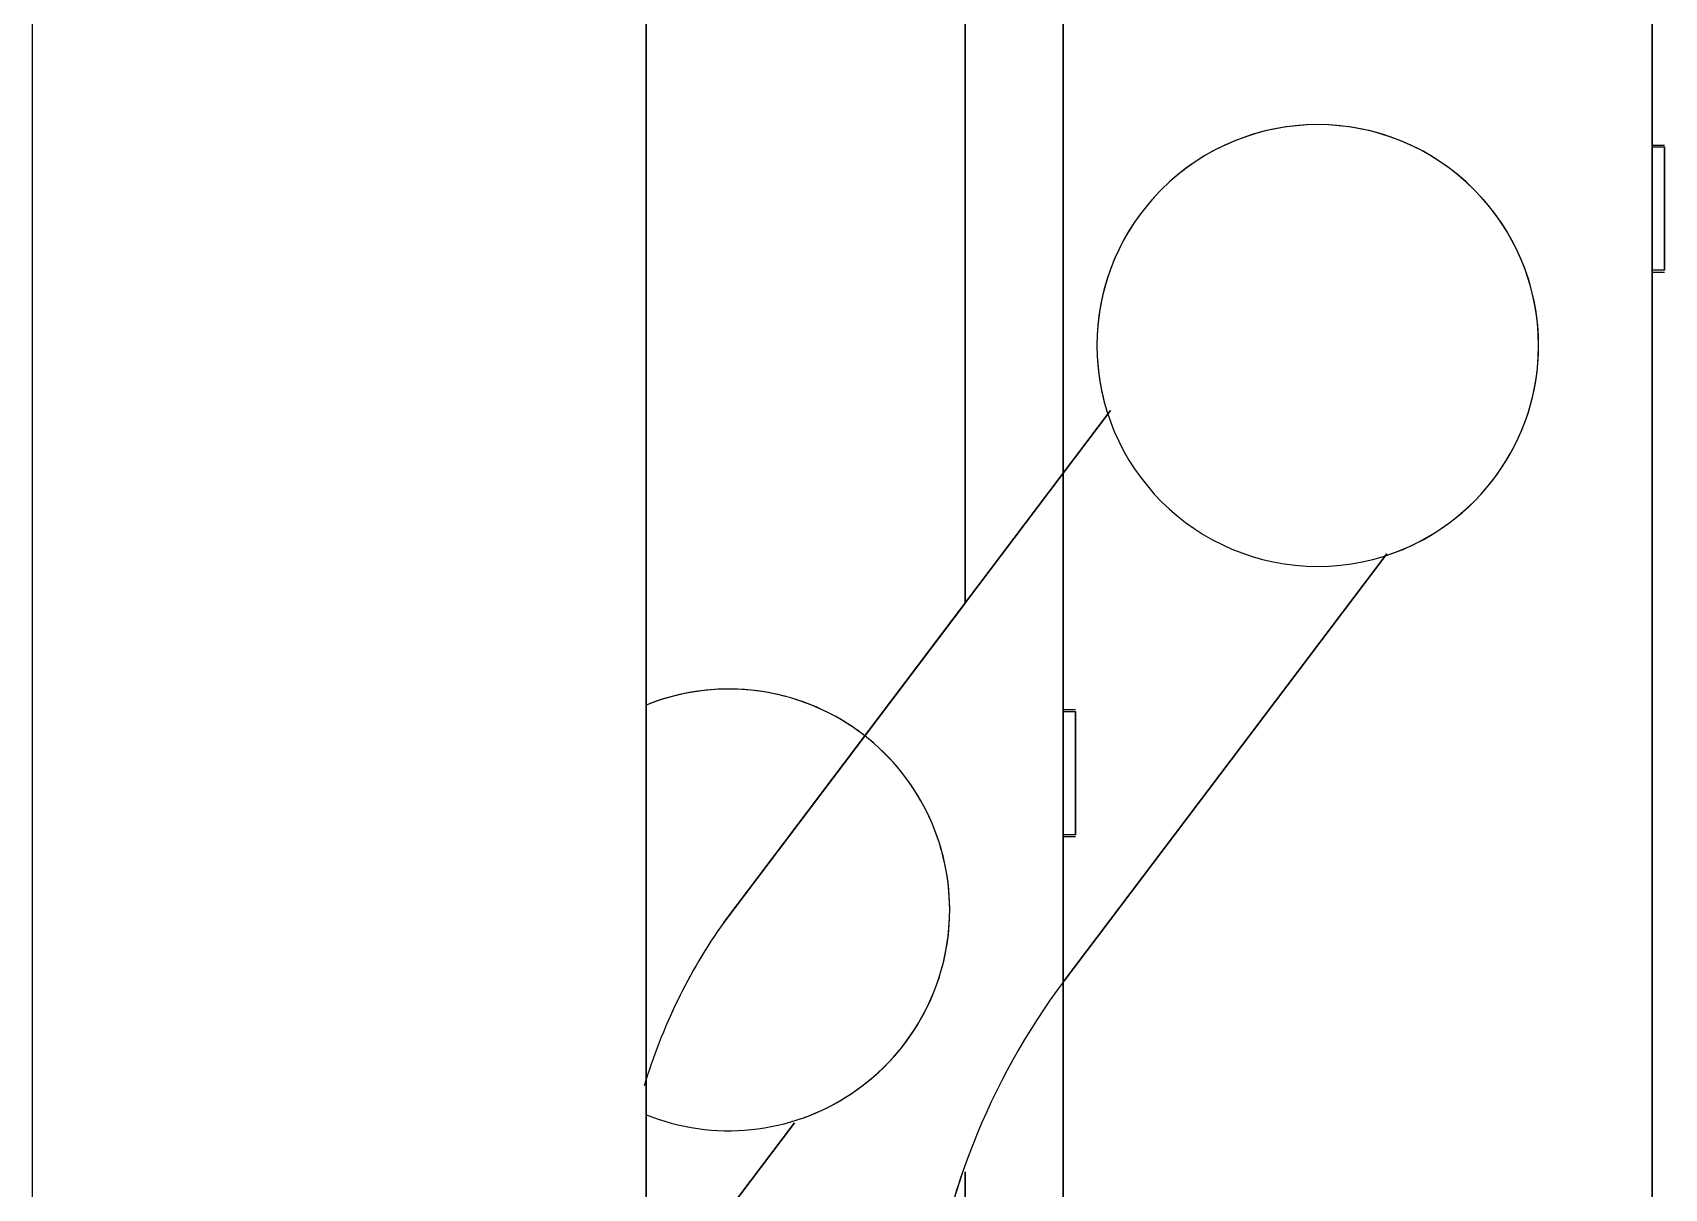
# Model space of a CAD drawing. Header units: millimetres. Extents: x 3774 to 718460, y -768339 to 192544.
# Drawn here: x 515413.1 to 515546.1, y -729156.3 to -729062.1 of the extents above; entities that cross this region are included whole.
import ezdxf

# ---------------------------------------------------------------- set-up
doc = ezdxf.new("R2010")
doc.units = ezdxf.units.MM
doc.layers.add('000 - 0_HIDE_OBJ_FRAMING_DEF_SUB_1', color=7, linetype='Continuous')

# ---------------------------------------------------------------- blocks, each defined once
blk = doc.blocks.new('DPA_Curved type D - Curved Type A-19559621-2350-01 ENTRANCE 3 ELEVATION 4')
at = {"layer": '000 - 0_HIDE_OBJ_FRAMING_DEF_SUB_1', "color": 7}
blk.add_line((-9172.98, 102550), (-9172.98, 105550), dxfattribs=at)
blk.add_line((-9172.98, 102550), (-9172.98, 105550), dxfattribs=at)
blk.add_line((-9172.98, 102550), (-9172.98, 105550), dxfattribs=at)
blk.add_line((-9172.98, 102550), (-9172.98, 105550), dxfattribs=at)
blk = doc.blocks.new('DPA_Curved type D - Curved Type A-V129-2350-01 ENTRANCE 3 ELEVATION 4')
at = {"layer": '000 - 0_HIDE_OBJ_FRAMING_DEF_SUB_1', "color": 7}
for p, q in [((-9172.98, 102550), (-9172.98, 105550)), ((-9172.98, 102550), (-9172.98, 105550)), ((-9172.98, 102550), (-9172.98, 105550)), ((-9172.98, 102550), (-9172.98, 105550)), ((-9122.98, 105550), (-9122.98, 104513.61)), ((-9122.98, 104513.61), (-9122.98, 105550))]:
    blk.add_line(p, q, dxfattribs=at)
blk = doc.blocks.new('DPA_Curved type D - Curved Type A-V130-2350-01 ENTRANCE 3 ELEVATION 4')
at = {"layer": '000 - 0_HIDE_OBJ_FRAMING_DEF_SUB_1', "color": 7}
for p, q in [((-9172.97952, 102550), (-9172.97952, 105550)), ((-9172.97952, 102550), (-9172.97952, 105550)), ((-9172.97952, 102550), (-9172.97952, 105550)), ((-9172.97952, 102550), (-9172.97952, 105550)), ((-9122.97952, 105550), (-9122.97952, 104513.61015)), ((-9122.97952, 102550), (-9122.97952, 105550))]:
    blk.add_line(p, q, dxfattribs=at)
blk = doc.blocks.new('DPA_Curved type D - Curved Type A-V131-2350-01 ENTRANCE 3 ELEVATION 4')
at = {"layer": '000 - 0_HIDE_OBJ_FRAMING_DEF_SUB_1', "color": 7}
blk.add_line((-9172.97952, 102550), (-9172.97952, 105550), dxfattribs=at)
blk.add_line((-9172.97952, 102550), (-9172.97952, 105550), dxfattribs=at)
blk = doc.blocks.new('DPA_Curved type D - Curved Type A-V132-2350-01 ENTRANCE 3 ELEVATION 4')
at = {"layer": '000 - 0_HIDE_OBJ_FRAMING_DEF_SUB_1', "color": 7}
for p, q in [((-9172.97952, 102550), (-9172.97952, 105550)), ((-9172.97952, 102550), (-9172.97952, 105550)), ((-9172.97952, 102550), (-9172.97952, 105550)), ((-9172.97952, 102550), (-9172.97952, 105550)), ((-9122.97952, 105550), (-9122.97952, 102550)), ((-9122.97952, 102550), (-9122.97952, 105550))]:
    blk.add_line(p, q, dxfattribs=at)
blk = doc.blocks.new('DPA_Curved type D - Curved Type A-19559426-2350-01 ENTRANCE 3 ELEVATION 4')
at = {"layer": '000 - 0_HIDE_OBJ_FRAMING_DEF_SUB_1', "color": 7}
for p, q in [((-9172.97952, 102550), (-9172.97952, 105550)), ((-9172.97952, 102550), (-9172.97952, 105550)), ((-9172.97952, 102550), (-9172.97952, 105550)), ((-9172.97952, 102550), (-9172.97952, 105550)), ((-9122.97952, 105550), (-9122.97952, 102550)), ((-9122.97952, 102550), (-9122.97952, 105550))]:
    blk.add_line(p, q, dxfattribs=at)
blk = doc.blocks.new('DPA_Curved type D - Curved Type A-19559427-2350-01 ENTRANCE 3 ELEVATION 4')
at = {"layer": '000 - 0_HIDE_OBJ_FRAMING_DEF_SUB_1', "color": 7}
for p, q in [((-9172.97952, 102550), (-9172.97952, 105550)), ((-9172.97952, 102550), (-9172.97952, 105550)), ((-9172.97952, 102550), (-9172.97952, 105550)), ((-9172.97952, 102550), (-9172.97952, 105550)), ((-9122.97952, 105550), (-9122.97952, 102550)), ((-9122.97952, 102550), (-9122.97952, 105550))]:
    blk.add_line(p, q, dxfattribs=at)
blk = doc.blocks.new('DPA_Curved type D - Curved Type A-19559622-2350-01 ENTRANCE 3 ELEVATION 4')
at = {"layer": '000 - 0_HIDE_OBJ_FRAMING_DEF_SUB_1', "color": 7}
blk.add_line((-9172.98, 102550), (-9172.98, 105550), dxfattribs=at)
blk.add_line((-9172.98, 102550), (-9172.98, 105550), dxfattribs=at)
blk.add_line((-9172.98, 102550), (-9172.98, 105550), dxfattribs=at)
blk.add_line((-9172.98, 102550), (-9172.98, 105550), dxfattribs=at)
blk = doc.blocks.new('ACM_L18 - LED Flood Light Luminaire - ACM_L18 - LED Flood Light Luminaire-19307049-2350-01 ENTRANCE 3 ELEVATION 4')
at = {"layer": '000 - 0_HIDE_OBJ_FRAMING_DEF_SUB_1', "color": 7}
for p, q in [((-9088.98, 104679), (-9088.98, 104419)), ((-9088.98, 104419), (-9088.98, 104679)), ((-9088.98, 104679), (-9088.98, 104554)), ((-9088.98, 104554), (-9088.98, 104679)), ((-9088.98, 104599), (-9088.98, 104589)), ((-9088.98, 104589), (-9088.98, 104599)), ((-9088.98, 104599), (-9088.98, 104589)), ((-9088.98, 104589), (-9088.98, 104599)), ((-9088.98, 104599), (-9088.98, 104589)), ((-9088.98, 104589), (-9088.98, 104599)), ((-9088.98, 104599), (-9088.98, 104589)), ((-9088.98, 104589), (-9088.98, 104599)), ((-9088.98, 104599), (-9088.98, 104589)), ((-9088.98, 104589), (-9088.98, 104599)), ((-9088.98, 104599), (-9088.98, 104589)), ((-9088.98, 104589), (-9088.98, 104599)), ((-9088.98, 104599), (-9088.98, 104589)), ((-9088.98, 104589), (-9088.98, 104599)), ((-9088.98, 104599), (-9088.98, 104589)), ((-9088.98, 104589), (-9088.98, 104599)), ((-9088.98, 104599), (-9088.98, 104589)), ((-9088.98, 104589), (-9088.98, 104599)), ((-9088.98, 104599), (-9088.98, 104589)), ((-9088.98, 104589), (-9088.98, 104599)), ((-9088.98, 104599), (-9088.98, 104589)), ((-9088.98, 104589), (-9088.98, 104599)), ((-9088.98, 104599), (-9088.98, 104589)), ((-9088.98, 104589), (-9088.98, 104599)), ((-9088.98, 104599), (-9088.98, 104589)), ((-9088.98, 104589), (-9088.98, 104599)), ((-9088.98, 104599), (-9088.98, 104589)), ((-9088.98, 104589), (-9088.98, 104599)), ((-9088.98, 104599), (-9088.98, 104589)), ((-9088.98, 104589), (-9088.98, 104599)), ((-9088.98, 104599), (-9088.98, 104589)), ((-9088.98, 104589), (-9088.98, 104599)), ((-9088.98, 104599), (-9088.98, 104589)), ((-9088.98, 104589), (-9088.98, 104599)), ((-9088.98, 104599), (-9088.98, 104589)), ((-9088.98, 104589), (-9088.98, 104599)), ((-9088.98, 104599), (-9088.98, 104589)), ((-9088.98, 104589), (-9088.98, 104599)), ((-9088.98, 104599), (-9088.98, 104589)), ((-9088.98, 104589), (-9088.98, 104599)), ((-9088.98, 104599), (-9088.98, 104589)), ((-9088.98, 104589), (-9088.98, 104599)), ((-9088.98, 104584), (-9088.98, 104574)), ((-9088.98, 104574), (-9088.98, 104584)), ((-9088.98, 104584), (-9088.98, 104574)), ((-9088.98, 104574), (-9088.98, 104584)), ((-9088.98, 104584), (-9088.98, 104574)), ((-9088.98, 104574), (-9088.98, 104584)), ((-9088.98, 104584), (-9088.98, 104574)), ((-9088.98, 104574), (-9088.98, 104584)), ((-9088.98, 104584), (-9088.98, 104574)), ((-9088.98, 104574), (-9088.98, 104584)), ((-9088.98, 104584), (-9088.98, 104574)), ((-9088.98, 104574), (-9088.98, 104584)), ((-9088.98, 104584), (-9088.98, 104574)), ((-9088.98, 104574), (-9088.98, 104584)), ((-9088.98, 104584), (-9088.98, 104574)), ((-9088.98, 104574), (-9088.98, 104584)), ((-9088.98, 104584), (-9088.98, 104574)), ((-9088.98, 104574), (-9088.98, 104584)), ((-9088.98, 104584), (-9088.98, 104574)), ((-9088.98, 104574), (-9088.98, 104584)), ((-9088.98, 104584), (-9088.98, 104574)), ((-9088.98, 104574), (-9088.98, 104584)), ((-9088.98, 104584), (-9088.98, 104574)), ((-9088.98, 104574), (-9088.98, 104584)), ((-9088.98, 104584), (-9088.98, 104574)), ((-9088.98, 104574), (-9088.98, 104584)), ((-9088.98, 104584), (-9088.98, 104574)), ((-9088.98, 104574), (-9088.98, 104584)), ((-9088.98, 104584), (-9088.98, 104574)), ((-9088.98, 104574), (-9088.98, 104584)), ((-9088.98, 104584), (-9088.98, 104574)), ((-9088.98, 104574), (-9088.98, 104584)), ((-9088.98, 104584), (-9088.98, 104574)), ((-9088.98, 104574), (-9088.98, 104584)), ((-9088.98, 104584), (-9088.98, 104574)), ((-9088.98, 104574), (-9088.98, 104584)), ((-9088.98, 104584), (-9088.98, 104574)), ((-9088.98, 104574), (-9088.98, 104584)), ((-9088.98, 104584), (-9088.98, 104574)), ((-9088.98, 104574), (-9088.98, 104584)), ((-9088.98, 104584), (-9088.98, 104574)), ((-9088.98, 104574), (-9088.98, 104584)), ((-9088.98, 104584), (-9088.98, 104574)), ((-9088.98, 104574), (-9088.98, 104584)), ((-9088.98, 104584), (-9088.98, 104574)), ((-9088.98, 104574), (-9088.98, 104584)), ((-9088.98, 104584), (-9088.98, 104574)), ((-9088.98, 104574), (-9088.98, 104584)), ((-9088.98, 104584), (-9088.98, 104574)), ((-9088.98, 104574), (-9088.98, 104584)), ((-9088.98, 104584), (-9088.98, 104574)), ((-9088.98, 104574), (-9088.98, 104584)), ((-9088.98, 104584), (-9088.98, 104574)), ((-9088.98, 104574), (-9088.98, 104584)), ((-9088.98, 104584), (-9088.98, 104574)), ((-9088.98, 104574), (-9088.98, 104584)), ((-9088.98, 104584), (-9088.98, 104574)), ((-9088.98, 104574), (-9088.98, 104584)), ((-9088.98, 104569), (-9088.98, 104559)), ((-9088.98, 104559), (-9088.98, 104569)), ((-9088.98, 104569), (-9088.98, 104559)), ((-9088.98, 104559), (-9088.98, 104569)), ((-9088.98, 104569), (-9088.98, 104559)), ((-9088.98, 104559), (-9088.98, 104569)), ((-9088.98, 104569), (-9088.98, 104559)), ((-9088.98, 104559), (-9088.98, 104569)), ((-9088.98, 104569), (-9088.98, 104559)), ((-9088.98, 104559), (-9088.98, 104569)), ((-9088.98, 104569), (-9088.98, 104559)), ((-9088.98, 104559), (-9088.98, 104569)), ((-9088.98, 104569), (-9088.98, 104559)), ((-9088.98, 104559), (-9088.98, 104569)), ((-9088.98, 104569), (-9088.98, 104559)), ((-9088.98, 104559), (-9088.98, 104569)), ((-9088.98, 104569), (-9088.98, 104559)), ((-9088.98, 104559), (-9088.98, 104569)), ((-9088.98, 104569), (-9088.98, 104559)), ((-9088.98, 104559), (-9088.98, 104569)), ((-9088.98, 104569), (-9088.98, 104559)), ((-9088.98, 104559), (-9088.98, 104569)), ((-9088.98, 104569), (-9088.98, 104559)), ((-9088.98, 104559), (-9088.98, 104569)), ((-9088.98, 104569), (-9088.98, 104559)), ((-9088.98, 104559), (-9088.98, 104569)), ((-9088.98, 104569), (-9088.98, 104559)), ((-9088.98, 104559), (-9088.98, 104569)), ((-9088.98, 104569), (-9088.98, 104559)), ((-9088.98, 104559), (-9088.98, 104569)), ((-9088.98, 104569), (-9088.98, 104559)), ((-9088.98, 104559), (-9088.98, 104569)), ((-9088.98, 104569), (-9088.98, 104559)), ((-9088.98, 104559), (-9088.98, 104569)), ((-9088.98, 104569), (-9088.98, 104559)), ((-9088.98, 104559), (-9088.98, 104569)), ((-9088.98, 104569), (-9088.98, 104559)), ((-9088.98, 104559), (-9088.98, 104569)), ((-9088.98, 104569), (-9088.98, 104559)), ((-9088.98, 104559), (-9088.98, 104569)), ((-9088.98, 104569), (-9088.98, 104559)), ((-9088.98, 104559), (-9088.98, 104569)), ((-9088.98, 104569), (-9088.98, 104559)), ((-9088.98, 104559), (-9088.98, 104569)), ((-9088.98, 104569), (-9088.98, 104559)), ((-9088.98, 104559), (-9088.98, 104569)), ((-9088.98, 104569), (-9088.98, 104559)), ((-9088.98, 104559), (-9088.98, 104569)), ((-9088.98, 104569), (-9088.98, 104559)), ((-9088.98, 104559), (-9088.98, 104569)), ((-9088.98, 104569), (-9088.98, 104559)), ((-9088.98, 104559), (-9088.98, 104569)), ((-9088.98, 104569), (-9088.98, 104559)), ((-9088.98, 104559), (-9088.98, 104569)), ((-9088.98, 104569), (-9088.98, 104559)), ((-9088.98, 104559), (-9088.98, 104569)), ((-9088.98, 104569), (-9088.98, 104559)), ((-9088.98, 104559), (-9088.98, 104569)), ((-9088.98, 104544.34), (-9087.98, 104544.34)), ((-9088.98, 104534.13), (-9088.98, 104544.18)), ((-9088.98, 104544.18), (-9087.98, 104544.18)), ((-9088.98, 104534.13), (-9088.98, 104544.18)), ((-9088.98, 104544.18), (-9088.98, 104540.1)), ((-9088.98, 104540.1), (-9088.98, 104544.18)), ((-9088.98, 104544.18), (-9088.98, 104534.13)), ((-9088.98, 104534.13), (-9088.98, 104544.18)), ((-9088.98, 104544.18), (-9088.98, 104534.13)), ((-9088.98, 104534.13), (-9088.98, 104544.18)), ((-9088.98, 104544.18), (-9088.98, 104535.39)), ((-9088.98, 104534.13), (-9088.98, 104544.18)), ((-9088.98, 104544.18), (-9088.98, 104534.13)), ((-9088.98, 104534.13), (-9088.98, 104544.18)), ((-9087.98, 104544.18), (-9087.98, 104534.13)), ((-9087.98, 104534.13), (-9087.98, 104544.18)), ((-9087.98, 104544.18), (-9087.98, 104540.1)), ((-9087.98, 104540.1), (-9087.98, 104544.18)), ((-9087.98, 104544.18), (-9087.98, 104534.13)), ((-9087.98, 104534.13), (-9087.98, 104544.18)), ((-9087.98, 104544.18), (-9087.98, 104534.13)), ((-9087.98, 104535.39), (-9087.98, 104544.18)), ((-9087.98, 104544.18), (-9087.98, 104534.13)), ((-9087.98, 104534.13), (-9087.98, 104544.18)), ((-9087.98, 104544.18), (-9087.98, 104534.13)), ((-9087.98, 104544.18), (-9087.98, 104534.13)), ((-9088.98, 104541.57), (-9088.98, 104542.99)), ((-9088.98, 104542.93), (-9088.98, 104541.35)), ((-9088.98, 104542.92), (-9088.98, 104539.47)), ((-9088.98, 104542.92), (-9088.98, 104539.47)), ((-9088.98, 104542.64), (-9088.98, 104541.27)), ((-9088.98, 104542.64), (-9088.98, 104541.27)), ((-9088.98, 104541.35), (-9088.98, 104542.64)), ((-9087.98, 104542.99), (-9087.98, 104541.57)), ((-9087.98, 104541.35), (-9087.98, 104542.93)), ((-9087.98, 104539.47), (-9087.98, 104542.92)), ((-9087.98, 104539.47), (-9087.98, 104542.92)), ((-9087.98, 104541.27), (-9087.98, 104542.64)), ((-9087.98, 104541.27), (-9087.98, 104542.64)), ((-9087.98, 104542.64), (-9087.98, 104541.35)), ((-9088.98, 104540.32), (-9088.98, 104541.57)), ((-9088.98, 104541.27), (-9088.98, 104539.1)), ((-9088.98, 104541.27), (-9088.98, 104539.1)), ((-9088.98, 104539.93), (-9088.98, 104541.23)), ((-9088.98, 104539.93), (-9088.98, 104541.23)), ((-9087.98, 104541.57), (-9087.98, 104540.32)), ((-9087.98, 104539.1), (-9087.98, 104541.27)), ((-9087.98, 104539.1), (-9087.98, 104541.27)), ((-9087.98, 104541.23), (-9087.98, 104539.93)), ((-9087.98, 104541.23), (-9087.98, 104539.93)), ((-9088.98, 104534.13), (-9088.98, 104538.84)), ((-9088.98, 104538.84), (-9088.98, 104534.13)), ((-9088.98, 104538.39), (-9088.98, 104536.97)), ((-9088.98, 104538.22), (-9088.98, 104534.13)), ((-9088.98, 104538.22), (-9088.98, 104534.13)), ((-9087.98, 104534.13), (-9087.98, 104538.84)), ((-9087.98, 104538.84), (-9087.98, 104534.13)), ((-9087.98, 104536.97), (-9087.98, 104538.39)), ((-9087.98, 104534.13), (-9087.98, 104538.22)), ((-9087.98, 104534.13), (-9087.98, 104538.22)), ((-9088.98, 104537.59), (-9088.98, 104536.33)), ((-9088.98, 104535.67), (-9088.98, 104537.59)), ((-9088.98, 104536.97), (-9088.98, 104535.47)), ((-9087.98, 104537.59), (-9087.98, 104535.67)), ((-9087.98, 104536.33), (-9087.98, 104537.59)), ((-9087.98, 104535.47), (-9087.98, 104536.97)), ((-9088.98, 104534.4), (-9088.98, 104535.67)), ((-9088.98, 104535.39), (-9088.98, 104534.13)), ((-9087.98, 104535.67), (-9087.98, 104534.4)), ((-9087.98, 104534.13), (-9087.98, 104535.39)), ((-9087.98, 104534.13), (-9088.98, 104534.13)), ((-9088.98, 104533.98), (-9087.98, 104533.98)), ((-9122.98, 104494.65), (-9110.89, 104510.65)), ((-9110.89, 104510.65), (-9122.98, 104494.65))]:
    blk.add_line(p, q, dxfattribs=at)
for start, end in [(75, 112.2258), (0, 112.2258), (75, 112.2258), (75, 112.2258), (0, 72.6393), (0, 72.6393), (0, 72.6393), (247.7742, 0), (288.3221, 357.594), (288.3221, 357.594), (288.3221, 357.594)]:
    blk.add_arc((-9116.23, 104528), 18, start, end, dxfattribs=at)
blk = doc.blocks.new('ACM_L18 - LED Flood Light Luminaire - ACM_L18 - LED Flood Light Luminaire-V222-2350-01 ENTRANCE 3 ELEVATION 4')
at = {"layer": '000 - 0_HIDE_OBJ_FRAMING_DEF_SUB_1', "color": 7}
for p, q in [((-9040.98, 104725), (-9040.98, 104465)), ((-9040.98, 104465), (-9040.98, 104725)), ((-9096.98, 104553), (-9096.98, 104668.01)), ((-9096.98, 104668.01), (-9096.98, 104553)), ((-9040.98, 104590.34), (-9039.98, 104590.34)), ((-9040.98, 104580.13), (-9040.98, 104590.18)), ((-9040.98, 104590.18), (-9039.98, 104590.18)), ((-9040.98, 104580.13), (-9040.98, 104590.18)), ((-9040.98, 104590.18), (-9040.98, 104586.1)), ((-9040.98, 104586.1), (-9040.98, 104590.18)), ((-9040.98, 104590.18), (-9040.98, 104580.13)), ((-9040.98, 104580.13), (-9040.98, 104590.18)), ((-9040.98, 104590.18), (-9040.98, 104580.13)), ((-9040.98, 104580.13), (-9040.98, 104590.18)), ((-9040.98, 104590.18), (-9040.98, 104581.39)), ((-9040.98, 104580.13), (-9040.98, 104590.18)), ((-9040.98, 104590.18), (-9040.98, 104580.13)), ((-9040.98, 104580.13), (-9040.98, 104590.18)), ((-9039.98, 104590.18), (-9039.98, 104580.13)), ((-9039.98, 104580.13), (-9039.98, 104590.18)), ((-9039.98, 104590.18), (-9039.98, 104586.1)), ((-9039.98, 104586.1), (-9039.98, 104590.18)), ((-9039.98, 104590.18), (-9039.98, 104580.13)), ((-9039.98, 104580.13), (-9039.98, 104590.18)), ((-9039.98, 104590.18), (-9039.98, 104580.13)), ((-9039.98, 104581.39), (-9039.98, 104590.18)), ((-9039.98, 104590.18), (-9039.98, 104580.13)), ((-9039.98, 104580.13), (-9039.98, 104590.18)), ((-9039.98, 104590.18), (-9039.98, 104580.13)), ((-9039.98, 104590.18), (-9039.98, 104580.13)), ((-9040.98, 104587.57), (-9040.98, 104588.99)), ((-9040.98, 104588.93), (-9040.98, 104587.35)), ((-9040.98, 104588.92), (-9040.98, 104585.84)), ((-9040.98, 104588.92), (-9040.98, 104585.84)), ((-9040.98, 104588.64), (-9040.98, 104587.27)), ((-9040.98, 104588.64), (-9040.98, 104587.27)), ((-9040.98, 104587.35), (-9040.98, 104588.64)), ((-9039.98, 104588.99), (-9039.98, 104587.57)), ((-9039.98, 104587.35), (-9039.98, 104588.93)), ((-9039.98, 104585.84), (-9039.98, 104588.92)), ((-9039.98, 104585.84), (-9039.98, 104588.92)), ((-9039.98, 104587.27), (-9039.98, 104588.64)), ((-9039.98, 104587.27), (-9039.98, 104588.64)), ((-9039.98, 104588.64), (-9039.98, 104587.35)), ((-9040.98, 104586.32), (-9040.98, 104587.57)), ((-9040.98, 104587.27), (-9040.98, 104585.84)), ((-9040.98, 104587.27), (-9040.98, 104585.84)), ((-9040.98, 104585.93), (-9040.98, 104587.23)), ((-9040.98, 104585.93), (-9040.98, 104587.23)), ((-9039.98, 104587.57), (-9039.98, 104586.32)), ((-9039.98, 104585.84), (-9039.98, 104587.27)), ((-9039.98, 104585.84), (-9039.98, 104587.27)), ((-9039.98, 104587.23), (-9039.98, 104585.93)), ((-9039.98, 104587.23), (-9039.98, 104585.93)), ((-9040.98, 104580.13), (-9040.98, 104584.84)), ((-9040.98, 104584.84), (-9040.98, 104580.13)), ((-9039.98, 104580.13), (-9039.98, 104584.84)), ((-9039.98, 104584.84), (-9039.98, 104580.13)), ((-9040.98, 104584.39), (-9040.98, 104582.97)), ((-9040.98, 104584.22), (-9040.98, 104580.13)), ((-9040.98, 104584.22), (-9040.98, 104580.13)), ((-9040.98, 104583.59), (-9040.98, 104582.33)), ((-9040.98, 104581.67), (-9040.98, 104583.59)), ((-9039.98, 104582.97), (-9039.98, 104584.39)), ((-9039.98, 104580.13), (-9039.98, 104584.22)), ((-9039.98, 104580.13), (-9039.98, 104584.22)), ((-9039.98, 104583.59), (-9039.98, 104581.67)), ((-9039.98, 104582.33), (-9039.98, 104583.59)), ((-9040.98, 104582.97), (-9040.98, 104581.47)), ((-9039.98, 104581.47), (-9039.98, 104582.97)), ((-9040.98, 104580.4), (-9040.98, 104581.67)), ((-9040.98, 104581.39), (-9040.98, 104580.13)), ((-9039.98, 104581.67), (-9039.98, 104580.4)), ((-9039.98, 104580.13), (-9039.98, 104581.39)), ((-9039.98, 104580.13), (-9040.98, 104580.13)), ((-9040.98, 104579.98), (-9039.98, 104579.98)), ((-9085.12, 104568.7), (-9116.64, 104526.98)), ((-9116.64, 104526.98), (-9085.12, 104568.7)), ((-9088.9, 104522.23), (-9062.61, 104557.01)), ((-9062.61, 104557.01), (-9088.9, 104522.23)), ((-9116.64, 104526.98), (-9096.98, 104553)), ((-9096.98, 104553), (-9116.64, 104526.98)), ((-9096.98, 104465), (-9096.98, 104506.64)), ((-9096.98, 104506.64), (-9096.98, 104465))]:
    blk.add_line(p, q, dxfattribs=at)
for centre, radius, start, end in [((-9068.23, 104574), 18, 0, 180), ((-9068.23, 104574), 18, 45, 135), ((-9068.23, 104574), 18, 45, 135), ((-9068.23, 104574), 18, 45, 135), ((-9068.23, 104574), 18, 138.5839, 180), ((-9068.23, 104574), 18, 138.5839, 180), ((-9068.23, 104574), 18, 138.5839, 180), ((-9068.23, 104574), 18, 0, 41.4161), ((-9068.23, 104574), 18, 0, 41.4161), ((-9068.23, 104574), 18, 0, 41.4161), ((-9068.23, 104574), 18, 180, 195), ((-9068.23, 104574), 18, 180, 0), ((-9068.23, 104574), 18, 180, 195), ((-9068.23, 104574), 18, 180, 195), ((-9068.23, 104574), 18, 288.3221, 0), ((-9068.23, 104574), 18, 288.3221, 0), ((-9068.23, 104574), 18, 288.3221, 0), ((-9079.25, 104500.54), 45.8, 144.7354, 163.3509), ((-9079.25, 104500.54), 45.8, 144.7354, 163.3509), ((-9079.25, 104500.54), 45.8, 144.7354, 163.3509), ((-9079.25, 104500.54), 45.8, 144.7354, 163.3509), ((-9043.36, 104488.06), 56.93, 143.1238, 174.0344), ((-9043.36, 104488.06), 56.93, 143.1238, 174.0344), ((-9043.36, 104488.06), 56.93, 160.8924, 174.0344), ((-9043.36, 104488.06), 56.93, 160.8924, 174.0344)]:
    blk.add_arc(centre, radius, start, end, dxfattribs=at)
blk = doc.blocks.new('A$C7d5df670')
at = {"layer": '000 - 0_HIDE_OBJ_FRAMING_DEF_SUB_1', "color": 7}
for name in ['DPA_Curved type D - Curved Type A-19559621-2350-01 ENTRANCE 3 ELEVATION 4', 'DPA_Curved type D - Curved Type A-V129-2350-01 ENTRANCE 3 ELEVATION 4', 'DPA_Curved type D - Curved Type A-V129-2350-01 ENTRANCE 3 ELEVATION 4', 'DPA_Curved type D - Curved Type A-V129-2350-01 ENTRANCE 3 ELEVATION 4', 'DPA_Curved type D - Curved Type A-V129-2350-01 ENTRANCE 3 ELEVATION 4', 'DPA_Curved type D - Curved Type A-V130-2350-01 ENTRANCE 3 ELEVATION 4', 'DPA_Curved type D - Curved Type A-V131-2350-01 ENTRANCE 3 ELEVATION 4', 'DPA_Curved type D - Curved Type A-V132-2350-01 ENTRANCE 3 ELEVATION 4', 'DPA_Curved type D - Curved Type A-19559426-2350-01 ENTRANCE 3 ELEVATION 4', 'DPA_Curved type D - Curved Type A-19559427-2350-01 ENTRANCE 3 ELEVATION 4', 'DPA_Curved type D - Curved Type A-19559622-2350-01 ENTRANCE 3 ELEVATION 4', 'ACM_L18 - LED Flood Light Luminaire - ACM_L18 - LED Flood Light Luminaire-V222-2350-01 ENTRANCE 3 ELEVATION 4', 'ACM_L18 - LED Flood Light Luminaire - ACM_L18 - LED Flood Light Luminaire-19307049-2350-01 ENTRANCE 3 ELEVATION 4']:
    blk.add_blockref(name, (18312.98, -101150), dxfattribs=at)

msp = doc.modelspace()

# ---------------------------------------------------------------- block references
at = {"color": 7}
msp.add_blockref('A$C7d5df670', (506273.101, -732511.64), dxfattribs=at)

doc.saveas('drawing.dxf')
